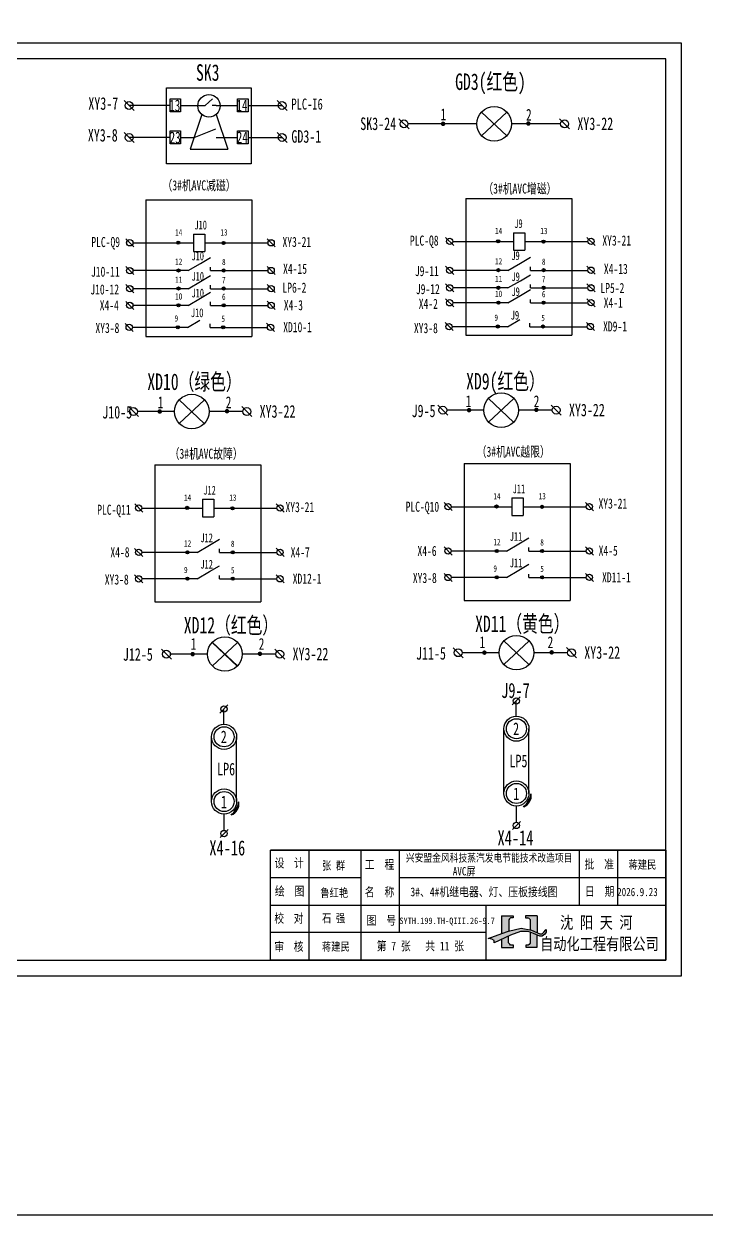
# Model space of a CAD drawing. Header units: millimetres. Extents: x -2527 to 7788, y -1442 to 1215.
# Drawn here: x 4233 to 4668, y -1442 to -683 of the extents above; entities that cross this region are included whole.
import ezdxf

# ---------------------------------------------------------------- set-up
doc = ezdxf.new("R2010")
doc.units = ezdxf.units.MM
doc.header["$MEASUREMENT"] = 0
doc.styles.add('_HZTXT', font='', dxfattribs={"width": 0.8})
doc.styles.get("Standard").update_dxf_attribs({"font": '', "width": 0.7, "height": 6})
doc.styles.get('_HZTXT').set_extended_font_data('SimSun')
doc.styles.get('Standard').set_extended_font_data('SimSun')

msp = doc.modelspace()

# ---------------------------------------------------------------- hatches: boundary and pattern name
for color, points in [(256, [(4498.7, -747.17, 1), (4501.57, -747.17, 1)]), (256, [(4553.02, -746.98, 1), (4555.89, -746.98, 1)]), (256, [(4332.34, -822.87, 1), (4330.34, -822.87, 1)]), (256, [(4361.24, -823.1, 1), (4359.24, -823.1, 1)]), (256, [(4536.22, -821.98, 1), (4534.22, -821.98, 1)]), (256, [(4565.12, -822.21, 1), (4563.12, -822.21, 1)]), (256, [(4332.45, -840.55, 1), (4330.45, -840.55, 1)]), (256, [(4361.31, -840.55, 1), (4359.31, -840.55, 1)]), (256, [(4536.33, -840.37, 1), (4534.33, -840.37, 1)]), (256, [(4565.2, -840.37, 1), (4563.2, -840.37, 1)]), (256, [(4332.45, -852.07, 1), (4330.45, -852.07, 1)]), (256, [(4361.31, -852.07, 1), (4359.31, -852.07, 1)]), (256, [(4536.33, -851.58, 1), (4534.33, -851.58, 1)]), (256, [(4565.2, -851.58, 1), (4563.2, -851.58, 1)]), (256, [(4332.45, -862.71, 1), (4330.45, -862.71, 1)]), (256, [(4361.31, -862.71, 1), (4359.31, -862.71, 1)]), (256, [(4536.33, -861.07, 1), (4534.33, -861.07, 1)]), (256, [(4565.2, -861.07, 1), (4563.2, -861.07, 1)]), (256, [(4332.07, -876.72, 1), (4330.07, -876.72, 1)]), (256, [(4360.94, -876.72, 1), (4358.94, -876.72, 1)]), (256, [(4535.96, -876.23, 1), (4533.96, -876.23, 1)]), (256, [(4564.82, -876.23, 1), (4562.82, -876.23, 1)]), (256, [(4318.07, -930.39, 1), (4320.94, -930.39, 1)]), (256, [(4360.95, -930.2, 1), (4363.81, -930.2, 1)]), (256, [(4515.24, -929.5, 1), (4518.11, -929.5, 1)]), (256, [(4558.11, -929.31, 1), (4560.98, -929.31, 1)]), (0, [(4338.02, -991.77, 1), (4336.02, -991.77, 1)]), (0, [(4366.92, -992, 1), (4364.92, -992, 1)]), (0, [(4535.19, -990.89, 1), (4533.19, -990.89, 1)]), (0, [(4564.09, -991.11, 1), (4562.09, -991.11, 1)]), (0, [(4338.13, -1020.04, 1), (4336.13, -1020.04, 1)]), (0, [(4367, -1020.04, 1), (4365, -1020.04, 1)]), (0, [(4535.3, -1019.16, 1), (4533.3, -1019.16, 1)]), (0, [(4564.16, -1019.16, 1), (4562.16, -1019.16, 1)]), (0, [(4338.13, -1036.89, 1), (4336.13, -1036.89, 1)]), (0, [(4367, -1036.89, 1), (4365, -1036.89, 1)]), (0, [(4535.3, -1036, 1), (4533.3, -1036, 1)]), (0, [(4564.16, -1036, 1), (4562.16, -1036, 1)]), (256, [(4339.06, -1084.88, 1), (4341.93, -1084.88, 1)]), (256, [(4381.94, -1084.69, 1), (4384.8, -1084.69, 1)]), (256, [(4525.01, -1083.96, 1), (4527.88, -1083.96, 1)]), (256, [(4567.89, -1083.77, 1), (4570.75, -1083.77, 1)])]:
    msp.add_hatch(color=color).paths.add_polyline_path(points)
h = msp.add_hatch(color=256)
edge = h.paths.add_edge_path()
edge.add_line((4555.54, -1173.89), (4556.31, -1174.05))
edge.add_arc((4548.38, -1174.86), 7.97, -66.51157, 5.87603, ccw=False)
edge.add_line((4551.56, -1182.17), (4551.07, -1181.59))
edge.add_arc((4547.05, -1174.11), 8.5, 298.20957, 361.49035)
h = msp.add_hatch(color=256)
edge = h.paths.add_edge_path()
edge.add_line((4369.2, -1179.03), (4369.97, -1179.19))
edge.add_arc((4362.04, -1180.01), 7.97, -66.51157, 5.87603, ccw=False)
edge.add_line((4365.22, -1187.32), (4364.73, -1186.74))
edge.add_arc((4360.71, -1179.25), 8.5, 298.20957, 361.49035)
h = msp.add_hatch(color=256)
h.paths.add_polyline_path([(4560.13, -1251.58), (4552.58, -1251.58), (4552.58, -1252.92), (4554.21, -1252.92, -0.099172), (4555.7, -1253.91), (4555.7, -1260.55), (4556.43, -1260.7), (4560.16, -1262.42)])
h.paths.add_polyline_path([(4537.4, -1262.75), (4541.93, -1261.3), (4541.93, -1254.12), (4542.37, -1253.39), (4543.16, -1252.8), (4544.82, -1252.8), (4544.82, -1251.65), (4537.4, -1251.65)])
h.paths.add_polyline_path([(4542.97, -1263.84), (4549.38, -1261.65), (4554.09, -1261.65), (4555.71, -1262.02), (4557.72, -1262.84), (4561.86, -1264.52), (4563.28, -1264.52), (4564.88, -1263.14), (4565.8, -1261.92), (4565.8, -1260.26), (4565.68, -1260.42), (4564.42, -1262.05), (4563.19, -1263.06), (4561.69, -1263.13), (4556.43, -1260.7), (4549.82, -1259.4), (4541.86, -1261.33), (4537.44, -1262.74), (4528.87, -1265.97), (4531.21, -1266.33), (4532.66, -1267.3), (4532.7, -1268.77)])
h.paths.add_polyline_path([(4541.81, -1268.75), (4541.82, -1264.39), (4537.37, -1266.53), (4537.37, -1271.63), (4544.94, -1271.63), (4544.94, -1270.23), (4543.13, -1270.23), (4542.58, -1269.62)])
h.paths.add_polyline_path([(4560.16, -1263.83), (4557.72, -1262.84), (4555.71, -1262.02), (4555.71, -1268.93), (4554.96, -1269.73), (4554.38, -1270.34), (4552.79, -1270.34), (4552.79, -1271.5), (4560.16, -1271.5)])

# ---------------------------------------------------------------- linework, layer by layer
for p, q in [((4303.18, -738.76), (4296.74, -732.32)), ((4326.14, -735.54), (4299.89, -735.54)), ((4332.81, -735.54), (4341.4, -735.54)), ((4341.4, -735.54), (4348.37, -735.54)), ((4355.53, -735.54), (4352.96, -735.54)), ((4355.53, -735.54), (4369.13, -735.54)), ((4375.8, -735.54), (4397.51, -735.54)), ((4400.73, -738.76), (4394.29, -732.32)), ((4346.29, -741.2), (4338.84, -763.39)), ((4355.53, -741.18), (4362.97, -763.39)), ((4341.4, -755.9), (4355.28, -750.43)), ((4478.38, -750.44), (4471.94, -744)), ((4580.75, -750.44), (4574.32, -744.01)), ((4303.22, -759.12), (4296.79, -752.69)), ((4326.19, -755.9), (4299.94, -755.9)), ((4332.81, -755.9), (4341.4, -755.9)), ((4355.53, -755.9), (4369.13, -755.9)), ((4375.8, -755.9), (4397.51, -755.9)), ((4400.73, -759.12), (4394.29, -752.69)), ((4338.84, -763.39), (4362.97, -763.39)), ((4310.67, -795.54), (4310.67, -882.69)), ((4310.67, -795.54), (4378.3, -795.54)), ((4378.3, -795.54), (4378.3, -882.69)), ((4514.55, -794.65), (4582.19, -794.65)), ((4514.55, -794.65), (4514.55, -881.8)), ((4582.19, -794.65), (4582.19, -881.8)), ((4341.09, -817.38), (4348.29, -817.38)), ((4341.09, -817.38), (4341.09, -828.58)), ((4348.29, -817.38), (4348.29, -828.58)), ((4544.97, -816.49), (4544.97, -827.69)), ((4544.97, -816.49), (4552.17, -816.49)), ((4552.17, -816.49), (4552.17, -827.69)), ((4302.43, -822.98), (4341.09, -822.98)), ((4348.29, -822.98), (4352.47, -822.98)), ((4352.47, -822.98), (4388.51, -822.98)), ((4393.08, -825.53), (4387.94, -820.38)), ((4506.88, -824.63), (4501.73, -819.48)), ((4506.31, -822.09), (4544.97, -822.09)), ((4552.17, -822.09), (4556.35, -822.09)), ((4556.35, -822.09), (4592.4, -822.09)), ((4596.97, -824.64), (4591.82, -819.49)), ((4341.09, -828.58), (4348.29, -828.58)), ((4345.49, -836.03), (4351.94, -832.25)), ((4544.97, -827.69), (4552.17, -827.69)), ((4549.38, -835.85), (4555.83, -832.07)), ((4331.45, -840.67), (4302.42, -840.67)), ((4337.59, -840.67), (4331.45, -840.67)), ((4337.59, -840.67), (4345.49, -836.03)), ((4351.94, -840.67), (4351.94, -838.43)), ((4351.94, -840.67), (4360.31, -840.67)), ((4360.31, -840.67), (4388.51, -840.67)), ((4393.08, -843.16), (4387.93, -838.01)), ((4506.87, -843.03), (4501.73, -837.88)), ((4535.33, -840.49), (4506.31, -840.49)), ((4541.47, -840.49), (4535.33, -840.49)), ((4541.47, -840.49), (4549.38, -835.85)), ((4555.83, -840.49), (4555.83, -838.26)), ((4555.83, -840.49), (4564.2, -840.49)), ((4564.2, -840.49), (4592.4, -840.49)), ((4596.96, -842.98), (4591.82, -837.83)), ((4337.59, -852.19), (4345.49, -847.56)), ((4345.49, -847.56), (4351.94, -843.77)), ((4393.08, -854.68), (4387.93, -849.54)), ((4506.87, -854.23), (4501.73, -849.09)), ((4541.47, -851.7), (4549.38, -847.06)), ((4549.38, -847.06), (4555.83, -843.28)), ((4555.83, -851.7), (4555.83, -849.46)), ((4596.96, -854.19), (4591.82, -849.04)), ((4331.45, -852.19), (4302.42, -852.19)), ((4337.59, -852.19), (4331.45, -852.19)), ((4345.49, -858.2), (4351.94, -854.41)), ((4351.94, -852.19), (4351.94, -849.96)), ((4351.94, -852.19), (4360.31, -852.19)), ((4360.31, -852.19), (4388.51, -852.19)), ((4535.33, -851.7), (4506.31, -851.7)), ((4541.47, -851.7), (4535.33, -851.7)), ((4541.47, -861.19), (4549.38, -856.56)), ((4549.38, -856.56), (4555.83, -852.78)), ((4555.83, -851.7), (4564.2, -851.7)), ((4564.2, -851.7), (4592.4, -851.7)), ((4331.45, -862.83), (4302.42, -862.83)), ((4337.59, -862.83), (4331.45, -862.83)), ((4337.59, -862.83), (4345.49, -858.2)), ((4351.94, -862.83), (4351.94, -860.6)), ((4351.94, -862.83), (4360.31, -862.83)), ((4360.31, -862.83), (4388.51, -862.83)), ((4393.08, -865.32), (4387.93, -860.18)), ((4506.87, -863.73), (4501.73, -858.59)), ((4535.33, -861.19), (4506.31, -861.19)), ((4541.47, -861.19), (4535.33, -861.19)), ((4555.83, -861.19), (4555.83, -858.96)), ((4555.83, -861.19), (4564.2, -861.19)), ((4564.2, -861.19), (4592.4, -861.19)), ((4596.96, -863.69), (4591.82, -858.54)), ((4337.21, -876.84), (4345.11, -872.2)), ((4541.1, -876.35), (4549, -871.71)), ((4331.07, -876.84), (4302.04, -876.84)), ((4337.21, -876.84), (4331.07, -876.84)), ((4351.56, -876.84), (4351.56, -874.6)), ((4351.56, -876.84), (4359.94, -876.84)), ((4359.94, -876.84), (4388.14, -876.84)), ((4392.7, -879.33), (4387.55, -874.18)), ((4506.5, -878.89), (4501.35, -873.74)), ((4534.96, -876.35), (4505.93, -876.35)), ((4541.1, -876.35), (4534.96, -876.35)), ((4555.45, -876.35), (4555.45, -874.12)), ((4555.45, -876.35), (4563.82, -876.35)), ((4563.82, -876.35), (4592.02, -876.35)), ((4596.59, -878.84), (4591.44, -873.69)), ((4310.67, -882.69), (4378.3, -882.69)), ((4514.55, -881.8), (4582.19, -881.8)), ((4305.98, -933.65), (4299.54, -927.22)), ((4378.23, -933.65), (4371.8, -927.21)), ((4503.15, -932.77), (4496.71, -926.33)), ((4575.4, -932.76), (4568.96, -926.33)), ((4513.52, -963.55), (4513.52, -1050.7)), ((4513.52, -963.55), (4581.15, -963.55)), ((4581.15, -963.55), (4581.15, -1050.7)), ((4326.97, -1088.15), (4320.53, -1081.71)), ((4399.22, -1088.14), (4392.78, -1081.71)), ((4512.92, -1087.22), (4506.48, -1080.79)), ((4585.17, -1087.22), (4578.74, -1080.78)), ((4549.33, -1112.13), (4544.18, -1117.28)), ((4546.75, -1124.4), (4546.75, -1114.7)), ((4362.99, -1117.28), (4357.84, -1122.42)), ((4360.41, -1129.54), (4360.41, -1119.85)), ((4352.51, -1162.15), (4352.51, -1137.54)), ((4368.51, -1162.15), (4368.51, -1137.54)), ((4538.85, -1157.01), (4538.85, -1132.4)), ((4554.85, -1157.01), (4554.85, -1132.4)), ((4538.85, -1173.67), (4538.85, -1157.01)), ((4554.85, -1173.67), (4554.85, -1157.01)), ((4352.51, -1178.82), (4352.51, -1162.15)), ((4368.51, -1178.82), (4368.51, -1162.15)), ((4555.54, -1173.89), (4556.31, -1174.05)), ((4369.2, -1179.03), (4369.97, -1179.19)), ((4546.85, -1192.01), (4546.85, -1181.62)), ((4551.07, -1181.59), (4551.56, -1182.17)), ((4360.51, -1197.15), (4360.51, -1186.76)), ((4364.73, -1186.74), (4365.22, -1187.32)), ((4363.07, -1196.59), (4357.93, -1201.73)), ((4549.41, -1191.44), (4544.27, -1196.59)), ((4642.08, -1209.75), (4390.08, -1209.75)), ((4390.08, -1209.75), (4642.08, -1209.75)), ((4390.08, -1279.75), (4390.08, -1209.75)), ((4414.57, -1209.75), (4414.57, -1279.75)), ((4447.61, -1209.75), (4447.61, -1279.75)), ((4472.1, -1209.75), (4472.1, -1262.25)), ((4586.88, -1209.75), (4586.88, -1244.75)), ((4611.36, -1209.75), (4611.36, -1244.75)), ((4642.08, -1209.75), (4642.08, -1279.75)), ((4642.08, -1209.75), (4642.08, -1244.75)), ((4390.08, -1227.25), (4447.61, -1227.25)), ((4472.1, -1227.25), (4642.08, -1227.25)), ((4390.08, -1244.75), (4642.08, -1244.75)), ((4527.3, -1244.75), (4527.3, -1279.75)), ((4537.4, -1251.65), (4537.4, -1262.75)), ((4537.4, -1251.65), (4544.82, -1251.65)), ((4544.82, -1251.65), (4544.82, -1252.8)), ((4560.13, -1251.58), (4552.58, -1251.58)), ((4552.58, -1251.58), (4552.58, -1252.92)), ((4560.13, -1251.58), (4560.16, -1262.42)), ((4541.86, -1261.33), (4549.82, -1259.4)), ((4542.37, -1253.39), (4541.93, -1254.12)), ((4541.93, -1254.12), (4541.93, -1254.12)), ((4541.93, -1254.12), (4541.93, -1261.31)), ((4543.16, -1252.8), (4542.37, -1253.39)), ((4544.82, -1252.8), (4543.16, -1252.8)), ((4543.16, -1252.8), (4543.16, -1252.8)), ((4549.82, -1259.4), (4556.43, -1260.7)), ((4552.58, -1252.92), (4554.21, -1252.92)), ((4555.7, -1253.91), (4555.7, -1260.55)), ((4527.3, -1262.25), (4390.08, -1262.25)), ((4528.87, -1265.97), (4537.44, -1262.74)), ((4531.21, -1266.33), (4528.87, -1265.97)), ((4532.66, -1267.3), (4531.21, -1266.33)), ((4542.97, -1263.84), (4532.7, -1268.77)), ((4537.37, -1266.53), (4537.37, -1271.63)), ((4537.44, -1262.74), (4541.86, -1261.33)), ((4541.81, -1268.75), (4541.82, -1264.39)), ((4549.38, -1261.65), (4542.97, -1263.84)), ((4554.09, -1261.65), (4549.38, -1261.65)), ((4555.71, -1262.02), (4554.09, -1261.65)), ((4557.72, -1262.84), (4555.71, -1262.02)), ((4555.71, -1262.02), (4555.71, -1268.93)), ((4556.43, -1260.7), (4561.69, -1263.13)), ((4561.86, -1264.52), (4557.72, -1262.84)), ((4560.16, -1271.5), (4560.16, -1263.83)), ((4561.69, -1263.13), (4563.19, -1263.06)), ((4563.28, -1264.52), (4561.86, -1264.52)), ((4563.19, -1263.06), (4564.42, -1262.05)), ((4564.88, -1263.14), (4563.28, -1264.52)), ((4564.42, -1262.05), (4565.68, -1260.42)), ((4565.8, -1261.92), (4564.88, -1263.14)), ((4565.68, -1260.42), (4565.8, -1260.26)), ((4565.8, -1260.26), (4565.8, -1261.92)), ((4532.7, -1268.77), (4532.66, -1267.3)), ((4537.37, -1271.63), (4544.94, -1271.63)), ((4542.58, -1269.62), (4541.81, -1268.75)), ((4543.13, -1270.23), (4542.58, -1269.62)), ((4544.94, -1270.23), (4543.13, -1270.23)), ((4544.94, -1271.63), (4544.94, -1270.23)), ((4554.38, -1270.34), (4552.79, -1270.34)), ((4552.79, -1270.34), (4552.79, -1271.5)), ((4552.79, -1271.5), (4560.16, -1271.5)), ((4554.96, -1269.73), (4554.38, -1270.34)), ((4555.71, -1268.93), (4554.96, -1269.73)), ((4642.08, -1279.75), (4390.08, -1279.75)), ((4642.08, -1279.75), (4390.08, -1279.75))]:
    msp.add_line(p, q)
at = {"lineweight": -3, "ltscale": 1000}
msp.add_line((4348.37, -735.54), (4353.18, -731.3), dxfattribs=at)
at = {"linetype": 'Continuous'}
for p, q in [((4524.62, -739.71), (4540.63, -754.8)), ((4540.73, -739.74), (4524.67, -754.77)), ((4521.67, -747.21), (4477.67, -747.21)), ((4575.03, -747.21), (4543.67, -747.21)), ((4331.9, -922.93), (4347.91, -938.02)), ((4348.01, -922.95), (4331.95, -937.99)), ((4529.06, -922.04), (4545.07, -937.13)), ((4545.18, -922.06), (4529.12, -937.1)), ((4300.27, -930.43), (4300.26, -930.43)), ((4328.94, -930.43), (4305.26, -930.43)), ((4372.51, -930.43), (4350.94, -930.43)), ((4497.44, -929.54), (4497.43, -929.54)), ((4526.11, -929.54), (4502.43, -929.54)), ((4569.68, -929.54), (4548.11, -929.54)), ((4352.97, -1077.34), (4368.98, -1092.43)), ((4538.84, -1076.5), (4554.85, -1091.59)), ((4554.95, -1076.52), (4538.89, -1091.56)), ((4321.26, -1084.92), (4321.25, -1084.92)), ((4349.93, -1084.92), (4326.25, -1084.92)), ((4352.89, -1077.42), (4368.9, -1092.51)), ((4369, -1077.44), (4352.94, -1092.48)), ((4393.5, -1084.92), (4371.93, -1084.92)), ((4507.21, -1084), (4507.2, -1084)), ((4535.88, -1084), (4512.2, -1084)), ((4579.45, -1084), (4557.88, -1084))]:
    msp.add_line(p, q, dxfattribs=at)
at = {"color": 0}
for p, q in [((4302.99, -825.52), (4297.85, -820.37)), ((4302.99, -843.2), (4297.84, -838.06)), ((4302.99, -854.73), (4297.84, -849.58)), ((4302.99, -865.37), (4297.84, -860.22)), ((4302.61, -879.37), (4297.47, -874.23)), ((4316.35, -964.44), (4383.99, -964.44)), ((4316.35, -964.44), (4316.35, -1051.59)), ((4383.99, -964.44), (4383.99, -1051.59)), ((4346.77, -986.28), (4346.77, -997.48)), ((4346.77, -986.28), (4353.97, -986.28)), ((4353.97, -986.28), (4353.97, -997.48)), ((4543.94, -985.39), (4551.14, -985.39)), ((4543.94, -985.39), (4543.94, -996.59)), ((4551.14, -985.39), (4551.14, -996.59)), ((4308.68, -994.42), (4303.53, -989.27)), ((4308.11, -991.88), (4346.77, -991.88)), ((4353.97, -991.88), (4358.15, -991.88)), ((4358.15, -991.88), (4394.19, -991.88)), ((4398.77, -994.43), (4393.62, -989.28)), ((4505.84, -993.53), (4500.7, -988.39)), ((4505.28, -990.99), (4543.94, -990.99)), ((4551.14, -990.99), (4555.32, -990.99)), ((4555.32, -990.99), (4591.36, -990.99)), ((4595.93, -993.54), (4590.79, -988.4)), ((4346.77, -997.48), (4353.97, -997.48)), ((4543.94, -996.59), (4551.14, -996.59)), ((4343.27, -1020.16), (4351.17, -1015.53)), ((4351.17, -1015.53), (4357.62, -1011.75)), ((4505.84, -1021.81), (4500.69, -1016.67)), ((4540.43, -1019.28), (4548.34, -1014.64)), ((4548.34, -1014.64), (4554.79, -1010.86)), ((4595.93, -1021.77), (4590.78, -1016.62)), ((4308.67, -1022.7), (4303.52, -1017.55)), ((4337.13, -1020.16), (4308.1, -1020.16)), ((4343.27, -1020.16), (4337.13, -1020.16)), ((4357.62, -1020.16), (4357.62, -1017.93)), ((4357.62, -1020.16), (4366, -1020.16)), ((4366, -1020.16), (4394.19, -1020.16)), ((4398.76, -1022.65), (4393.61, -1017.51)), ((4534.3, -1019.28), (4505.27, -1019.28)), ((4540.43, -1019.28), (4534.3, -1019.28)), ((4554.79, -1019.28), (4554.79, -1017.04)), ((4554.79, -1019.28), (4563.16, -1019.28)), ((4563.16, -1019.28), (4591.36, -1019.28)), ((4351.17, -1032.38), (4357.62, -1028.59)), ((4540.43, -1036.12), (4548.34, -1031.49)), ((4548.34, -1031.49), (4554.79, -1027.71)), ((4308.67, -1039.55), (4303.52, -1034.4)), ((4337.13, -1037.01), (4308.1, -1037.01)), ((4343.27, -1037.01), (4337.13, -1037.01)), ((4343.27, -1037.01), (4351.17, -1032.38)), ((4357.62, -1037.01), (4357.62, -1034.78)), ((4357.62, -1037.01), (4366, -1037.01)), ((4366, -1037.01), (4394.19, -1037.01)), ((4398.76, -1039.5), (4393.61, -1034.36)), ((4505.84, -1038.66), (4500.69, -1033.52)), ((4534.3, -1036.12), (4505.27, -1036.12)), ((4540.43, -1036.12), (4534.3, -1036.12)), ((4554.79, -1036.12), (4554.79, -1033.89)), ((4554.79, -1036.12), (4563.16, -1036.12)), ((4563.16, -1036.12), (4591.36, -1036.12)), ((4595.93, -1038.62), (4590.78, -1033.47)), ((4316.35, -1051.59), (4383.99, -1051.59)), ((4513.52, -1050.7), (4581.15, -1050.7))]:
    msp.add_line(p, q, dxfattribs=at)
at = {"color": 1, "lineweight": -3, "ltscale": 1000}
msp.add_lwpolyline([(-1784.68, -215.41), (7786.06, -215.41), (7786.06, -1442.2), (-1784.68, -1442.2)], close=True, dxfattribs=at)
for points in [[(3812.08, -1289.75), (4652.08, -1289.75), (4652.08, -695.75), (3812.08, -695.75)], [(3837.08, -1279.75), (4642.08, -1279.75), (4642.08, -705.75), (3837.08, -705.75)], [(4323.81, -724.28), (4377.73, -724.28), (4377.73, -772.72), (4323.81, -772.72)]]:
    msp.add_lwpolyline(points, close=True)
at = {"lineweight": -3, "ltscale": 1000}
for points in [[(4326.14, -731.33), (4332.81, -731.33), (4332.81, -739.6), (4326.14, -739.6)], [(4369.13, -731.33), (4375.8, -731.33), (4375.8, -739.6), (4369.13, -739.6)], [(4326.14, -751.69), (4332.81, -751.69), (4332.81, -759.97), (4326.14, -759.97)], [(4369.13, -751.69), (4375.8, -751.69), (4375.8, -759.97), (4369.13, -759.97)]]:
    msp.add_lwpolyline(points, close=True, dxfattribs=at)
for centre, radius in [((4299.96, -735.53), 2.5), ((4299.97, -735.53), 2.5), ((4350.9, -735.73), 7.15), ((4397.51, -735.53), 2.5), ((4397.52, -735.53), 2.5), ((4475.16, -747.21), 2.5), ((4475.17, -747.21), 2.5), ((4577.53, -747.21), 2.5), ((4577.54, -747.22), 2.5), ((4300.01, -755.89), 2.5), ((4300.01, -755.9), 2.5), ((4397.51, -755.89), 2.5), ((4397.52, -755.9), 2.5), ((4331.34, -822.87), 1), ((4331.34, -822.87), 0.12), ((4360.24, -823.1), 1), ((4360.24, -823.1), 0.12), ((4390.51, -822.94), 2), ((4390.52, -822.95), 2), ((4504.31, -822.05), 2), ((4504.31, -822.05), 2), ((4535.22, -821.98), 1), ((4535.22, -821.98), 0.12), ((4564.12, -822.21), 1), ((4564.12, -822.21), 0.12), ((4594.4, -822.06), 2), ((4594.4, -822.06), 2), ((4331.45, -840.55), 1), ((4331.45, -840.55), 0.12), ((4360.31, -840.55), 1), ((4360.31, -840.55), 0.12), ((4390.5, -840.57), 2), ((4390.51, -840.58), 2), ((4504.3, -840.44), 2), ((4504.31, -840.45), 2), ((4535.33, -840.37), 1), ((4535.33, -840.37), 0.12), ((4564.2, -840.37), 1), ((4564.2, -840.37), 0.12), ((4594.39, -840.4), 2), ((4594.39, -840.4), 2), ((4504.3, -851.65), 2), ((4504.31, -851.65), 2), ((4594.39, -851.6), 2), ((4594.39, -851.61), 2), ((4331.45, -852.07), 1), ((4331.45, -852.07), 0.12), ((4360.31, -852.07), 1), ((4360.31, -852.07), 0.12), ((4390.5, -852.1), 2), ((4390.51, -852.1), 2), ((4535.33, -851.58), 1), ((4535.33, -851.58), 0.12), ((4564.2, -851.58), 1), ((4564.2, -851.58), 0.12), ((4331.45, -862.71), 1), ((4331.45, -862.71), 0.12), ((4360.31, -862.71), 1), ((4360.31, -862.71), 0.12), ((4390.5, -862.74), 2), ((4390.51, -862.74), 2), ((4504.3, -861.15), 2), ((4504.31, -861.15), 2), ((4535.33, -861.07), 1), ((4535.33, -861.07), 0.12), ((4564.2, -861.07), 1), ((4564.2, -861.07), 0.12), ((4594.39, -861.1), 2), ((4594.39, -861.11), 2), ((4331.07, -876.72), 1), ((4331.07, -876.72), 0.12), ((4359.94, -876.72), 1), ((4359.94, -876.72), 0.12), ((4390.13, -876.74), 2), ((4390.13, -876.75), 2), ((4503.92, -876.3), 2), ((4503.93, -876.31), 2), ((4534.96, -876.23), 1), ((4534.96, -876.23), 0.12), ((4563.82, -876.23), 1), ((4563.82, -876.23), 0.12), ((4594.01, -876.26), 2), ((4594.02, -876.26), 2), ((4302.76, -930.42), 2.5), ((4302.77, -930.43), 2.5), ((4375.01, -930.42), 2.5), ((4375.02, -930.42), 2.5), ((4499.93, -929.54), 2.5), ((4499.94, -929.54), 2.5), ((4572.18, -929.53), 2.5), ((4572.19, -929.54), 2.5), ((4323.75, -1084.92), 2.5), ((4323.76, -1084.92), 2.5), ((4396, -1084.91), 2.5), ((4396.01, -1084.92), 2.5), ((4509.7, -1083.99), 2.5), ((4509.71, -1084), 2.5), ((4581.95, -1083.99), 2.5), ((4581.96, -1083.99), 2.5), ((4546.74, -1114.7), 2), ((4546.75, -1114.7), 2), ((4360.4, -1119.85), 2), ((4360.41, -1119.84), 2), ((4360.51, -1137.54), 8), ((4546.85, -1132.4), 8), ((4546.85, -1132.4), 6.4), ((4360.51, -1137.54), 6.4), ((4546.85, -1173.62), 8), ((4546.85, -1173.62), 6.4), ((4360.51, -1178.76), 8), ((4360.51, -1178.76), 6.4), ((4360.49, -1199.15), 2), ((4360.49, -1199.16), 2), ((4546.83, -1194.01), 2), ((4546.83, -1194.01), 2)]:
    msp.add_circle(centre, radius)
at = {"linetype": 'Continuous'}
for centre in [(4532.67, -747.21), (4339.94, -930.43), (4537.11, -929.54), (4361.02, -1084.84), (4546.88, -1084)]:
    msp.add_circle(centre, 11, dxfattribs=at)
at = {"color": 0}
for centre, radius in [((4300.42, -822.93), 2), ((4300.43, -822.94), 2), ((4300.41, -840.62), 2), ((4300.42, -840.62), 2), ((4300.41, -852.15), 2), ((4300.42, -852.15), 2), ((4300.41, -862.79), 2), ((4300.42, -862.79), 2), ((4300.04, -876.79), 2), ((4300.04, -876.79), 2), ((4306.1, -991.84), 2), ((4306.11, -991.84), 2), ((4337.02, -991.77), 1), ((4337.02, -991.77), 0.12), ((4365.92, -992), 1), ((4365.92, -992), 0.12), ((4396.19, -991.85), 2), ((4396.2, -991.85), 2), ((4503.27, -990.95), 2), ((4503.28, -990.95), 2), ((4534.19, -990.89), 1), ((4534.19, -990.89), 0.12), ((4563.09, -991.11), 1), ((4563.09, -991.11), 0.12), ((4593.36, -990.96), 2), ((4593.37, -990.96), 2), ((4306.1, -1020.12), 2), ((4306.1, -1020.12), 2), ((4337.13, -1020.04), 1), ((4337.13, -1020.04), 0.12), ((4366, -1020.04), 1), ((4366, -1020.04), 0.12), ((4396.19, -1020.07), 2), ((4396.19, -1020.08), 2), ((4503.26, -1019.23), 2), ((4503.27, -1019.23), 2), ((4534.3, -1019.16), 1), ((4534.3, -1019.16), 0.12), ((4563.16, -1019.16), 1), ((4563.16, -1019.16), 0.12), ((4593.35, -1019.18), 2), ((4593.36, -1019.19), 2), ((4306.1, -1036.97), 2), ((4306.1, -1036.97), 2), ((4337.13, -1036.89), 1), ((4337.13, -1036.89), 0.12), ((4366, -1036.89), 1), ((4366, -1036.89), 0.12), ((4396.19, -1036.92), 2), ((4396.19, -1036.92), 2), ((4503.26, -1036.08), 2), ((4503.27, -1036.08), 2), ((4534.3, -1036), 1), ((4534.3, -1036), 0.12), ((4563.16, -1036), 1), ((4563.16, -1036), 0.12), ((4593.35, -1036.03), 2), ((4593.36, -1036.04), 2)]:
    msp.add_circle(centre, radius, dxfattribs=at)
for centre, radius, start, end in [((4548.38, -1174.86), 7.97, 293.48843, 5.87603), ((4362.04, -1180.01), 7.97, 293.48843, 5.87603), ((4552.48, -1257.13), 4.55, 44.99742, 67.65189)]:
    msp.add_arc(centre, radius, start, end)

# ---------------------------------------------------------------- texts
at = {"width": 0.7}
for s, height, p in [('SK3', 10.5, (4342.6, -719.75)), ('GD3(红色)', 10.5, (4507.78, -725.59)), ('XY3-7', 8, (4273.99, -738.21)), ('13', 7.5, (4325.49, -739.24)), ('14', 7.5, (4368.34, -739.2)), ('PLC-I6', 7, (4403.43, -738.08)), ('SK3-24', 8, (4447.31, -751.12)), ('1', 7.5, (4498.56, -744.85)), ('2', 7.5, (4552.97, -745.14)), ('XY3-22', 8, (4585.68, -751.11)), ('XY3-8', 8, (4273.69, -758.41)), ('GD3-1', 8, (4403.42, -759.2)), ('23', 7.5, (4325.77, -759.64)), ('24', 7.5, (4368.53, -759.57)), ('（3#机AVC减磁）', 6.4, (4321.27, -789.55)), ('（3#机AVC增磁）', 6.4, (4525.75, -791.6)), ('J10', 5.6, (4341.59, -814.39)), ('J9', 5.6, (4545.48, -813.5)), ('14', 4, (4329.31, -818.29)), ('13', 4, (4358.17, -818.29)), ('14', 4, (4533.2, -817.4)), ('13', 4, (4562.06, -817.4)), ('12', 4, (4329.31, -836.9)), ('J10', 5.6, (4339.72, -834.1)), ('8', 4, (4359.2, -837.12)), ('12', 4, (4533.2, -836.73)), ('J9', 5.6, (4543.61, -833.93)), ('8', 4, (4563.09, -836.95)), ('J10', 5.6, (4339.72, -847.08)), ('J9', 5.6, (4543.67, -847.31)), ('11', 4, (4329.31, -848.43)), ('7', 4, (4359.2, -848.65)), ('11', 4, (4533.2, -847.93)), ('7', 4, (4563.09, -848.15)), ('10', 4, (4329.31, -859.07)), ('J10', 5.6, (4339.72, -857.72)), ('6', 4, (4359.2, -859.29)), ('10', 4, (4533.2, -857.43)), ('J9', 5.6, (4543.67, -856.81)), ('6', 4, (4563.09, -857.65)), ('J10', 5.6, (4339.35, -870.27)), ('9', 4, (4328.93, -873.07)), ('5', 4, (4358.83, -873.29)), ('9', 4, (4532.82, -872.59)), ('J9', 5.6, (4543.23, -871.84)), ('5', 4, (4562.71, -872.81)), ('XD10（绿色）', 10.5, (4311.58, -916.66)), ('XD9(红色）', 10.5, (4514.77, -916.36)), ('1', 7.5, (4318.25, -928.26)), ('2', 7.5, (4361.6, -928.26)), ('1', 7.5, (4514.52, -927.58)), ('2', 7.5, (4557.87, -927.58)), ('XY3-22', 8, (4580.33, -933.42)), ('J10-5', 8, (4282.87, -934.83)), ('XY3-22', 8, (4383.16, -934.31)), ('J9-5', 8, (4480.04, -933.94)), ('（3#机AVC故障）', 6.4, (4325.8, -960.45)), ('（3#机AVC越限）', 6.4, (4521.53, -959.16)), ('XD12（红色）', 10.5, (4334.81, -1071.74)), ('XD11（黄色）', 10.5, (4520.48, -1070.82)), ('1', 7.5, (4339.27, -1082.13)), ('2', 7.5, (4382.62, -1082.13)), ('1', 7.5, (4523.37, -1081.05)), ('2', 7.5, (4566.72, -1081.05)), ('J12-5', 8, (4296.01, -1089.08)), ('XY3-22', 8, (4404.15, -1088.81)), ('J11-5', 8, (4482.87, -1088.4)), ('XY3-22', 8, (4590.1, -1087.88)), ('J9-7', 9.6, (4537.12, -1112.82)), ('2', 8, (4544.75, -1136.44)), ('2', 8, (4358.41, -1141.59)), ('LP5', 8, (4542.43, -1156.95)), ('LP6', 8, (4356.09, -1162.09)), ('1', 8, (4358.47, -1183.02)), ('1', 8, (4544.81, -1177.87))]:
    msp.add_text(s, height=height, dxfattribs=at).set_placement(p)
at = {"color": 0, "width": 0.7}
for s, height, p in [('PLC-Q9', 6.4, (4275.91, -825.66)), ('XY3-21', 6.4, (4397.74, -825.57)), ('PLC-Q8', 6.4, (4478.94, -824.72)), ('XY3-21', 6.4, (4601.62, -824.68)), ('J10-11', 6.4, (4275.7, -844.53)), ('X4-15', 6.4, (4398.13, -842.71)), ('J9-11', 6.4, (4482.12, -844.13)), ('X4-13', 6.4, (4602.58, -842.73)), ('J10-12', 6.4, (4275.27, -855.82)), ('LP6-2', 6.4, (4397.71, -854.69)), ('J9-12', 6.4, (4482.76, -855.62)), ('LP5-2', 6.4, (4600.38, -854.9)), ('X4-4', 6.4, (4281.25, -865.92)), ('X4-3', 6.4, (4398.59, -865.86)), ('X4-2', 6.4, (4484.59, -865)), ('X4-1', 6.4, (4602.47, -864.23)), ('XY3-8', 6.4, (4278.53, -880.37)), ('XD10-1', 6.4, (4398.21, -879.86)), ('XY3-8', 6.4, (4481.51, -880.48)), ('XD9-1', 6.4, (4602.09, -879.38)), ('J12', 5.6, (4347.27, -983.29)), ('J11', 5.6, (4544.44, -982.4)), ('14', 4, (4334.99, -987.19)), ('13', 4, (4363.86, -987.19)), ('14', 4, (4532.16, -986.31)), ('13', 4, (4561.02, -986.31)), ('XY3-21', 6.4, (4599.17, -992.18)), ('PLC-Q11', 6.4, (4279.65, -996.14)), ('XY3-21', 6.4, (4399.66, -994.47)), ('PLC-Q10', 6.4, (4476.24, -994.22)), ('J12', 5.6, (4345.4, -1013.6)), ('J11', 5.6, (4542.57, -1012.71)), ('12', 4, (4334.99, -1016.4)), ('8', 4, (4364.89, -1016.62)), ('X4-6', 6.4, (4483.77, -1022.36)), ('12', 4, (4532.16, -1015.51)), ('8', 4, (4562.05, -1015.73)), ('X4-5', 6.4, (4599.24, -1022.17)), ('X4-8', 6.4, (4288.06, -1023.2)), ('X4-7', 6.4, (4402.93, -1023.2)), ('J11', 5.6, (4542.57, -1029.56)), ('9', 4, (4334.99, -1033.25)), ('J12', 5.6, (4345.4, -1030.45)), ('5', 4, (4364.89, -1033.47)), ('9', 4, (4532.16, -1032.36)), ('5', 4, (4562.05, -1032.58)), ('XY3-8', 6.4, (4284.48, -1040.57)), ('XD12-1', 6.4, (4404.26, -1040.04)), ('XY3-8', 6.4, (4480.83, -1039.61)), ('XD11-1', 6.4, (4601.43, -1039.15)), ('X4-14', 9.6, (4534.8, -1206.73)), ('X4-16', 9.6, (4351.12, -1213.09))]:
    msp.add_text(s, height=height, dxfattribs=at).set_placement(p)
at = {"style": '_HZTXT', "width": 0.8}
for s, height, p in [('兴安盟金风科技蒸汽发电节能技术改造项目', 4.9896, (4476.37, -1217.11)), ('设  计', 5.6, (4392.72, -1220.76)), ('张 群', 5.28, (4422.96, -1222.22)), ('工\u3000程', 5.6, (4450.19, -1221.73)), ('AVC屏', 5.28, (4506.32, -1225.82)), ('批\u3000准', 5.6, (4590.24, -1221.52)), ('蒋建民', 5.28, (4618.3, -1221.63)), ('绘\u3000图', 5.6, (4392.88, -1238.67)), ('鲁红艳', 5.28, (4421.86, -1239.54)), ('名\u3000称', 5.6, (4450.19, -1239.23)), ('3#、4#机继电器、灯、压板接线图', 5.6, (4479.29, -1239.1)), ('日\u3000期', 5.6, (4590.44, -1238.84)), ('2026.9.23', 5.28, (4611.05, -1239.02)), ('校  对', 5.6, (4392.53, -1256.02)), ('石 强', 5.28, (4422.99, -1255.69)), ('图\u3000号', 5.6, (4451.36, -1257.24)), ('沈 阳 天 河', 7.7, (4574.72, -1259.67)), ('SYTH.199.TH-QIII.26-9.7', 4.05, (4472.26, -1256.72)), ('自动化工程有限公司', 7.7, (4561.95, -1273.3)), ('审  核', 5.6, (4392.55, -1274.04)), ('蒋建民', 5.28, (4422.88, -1273.81)), ('第 7 张\u3000 共 11 张', 5.6, (4457.75, -1273.59))]:
    msp.add_text(s, height=height, dxfattribs=at).set_placement(p)

doc.saveas('drawing.dxf')
